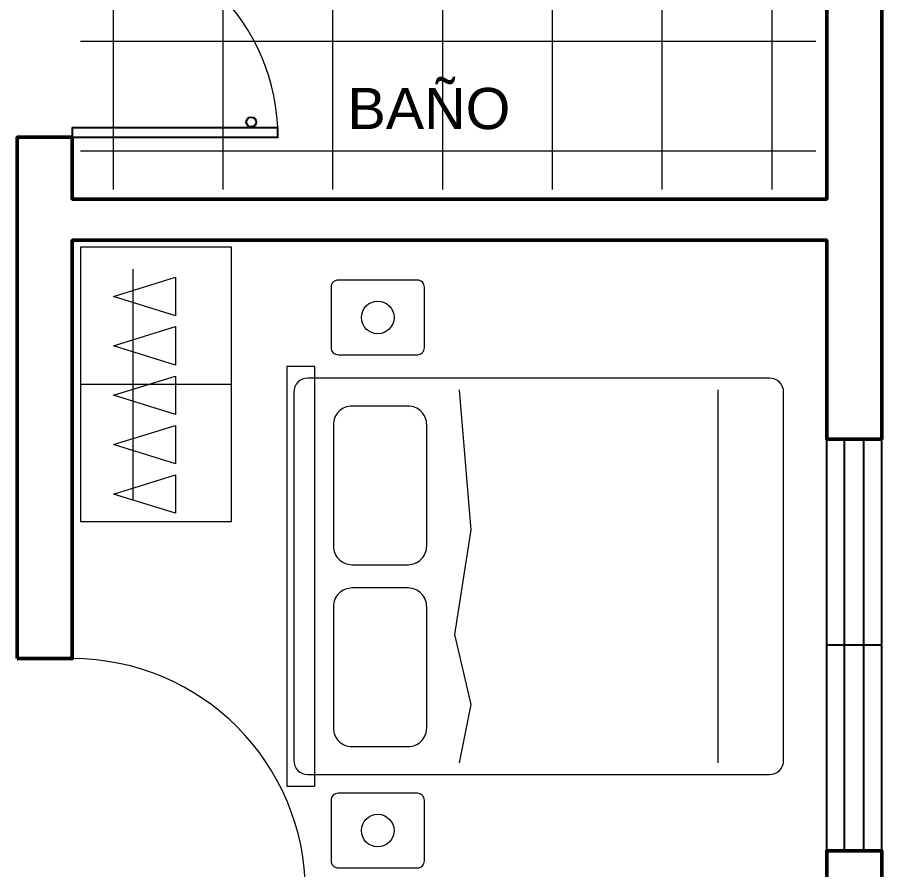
# Model space of a CAD drawing. Header units: metres. Extents: x -1.4 to 26.1, y -0.8 to 23.2.
# Drawn here: x 6.85 to 10, y 12.981 to 16.087 of the extents above; entities that cross this region are included whole.
import ezdxf
from ezdxf.enums import TextEntityAlignment as Align

# ---------------------------------------------------------------- set-up
doc = ezdxf.new("R2010")
doc.units = ezdxf.units.M
for name, color, linetype, lineweight in [('A_MUEBLE', 7, 'Continuous', 18), ('A_MURO_CORTE', 7, 'Continuous', 50), ('A_PUERTA', 7, 'Continuous', 25), ('A_TEXTO', 7, 'Continuous', 13), ('A_VENTANA', 7, 'Continuous', 25)]:
    doc.layers.add(name, color=color, linetype=linetype, lineweight=lineweight)
doc.layers.add('A_MUEBLE_DETALLE', color=8, linetype='Continuous', lineweight=9, true_color=0x555555)
doc.layers.add('A_PISO_TRAMA', color=9, linetype='Continuous', lineweight=9, true_color=0xb4b4b4)
doc.styles.add('ARQ', font='arial.ttf')

# ---------------------------------------------------------------- blocks, each defined once
blk = doc.blocks.new('M_CAMA_DOBLE_170x210')
at = {"layer": 'A_MUEBLE'}
blk.add_lwpolyline([(-0.9, 0.96), (0.9, 0.96), (0.9, 1.08), (-0.9, 1.08)], close=True, dxfattribs=at)
for points in [[(-0.79, -1.05), (0.79, -1.05, 0.414214), (0.85, -0.99), (0.85, 0.99, 0.414214), (0.79, 1.05), (-0.79, 1.05, 0.414214), (-0.85, 0.99), (-0.85, -0.99, 0.414214)], [(-1.22, 0.49), (-0.96, 0.49, 0.414214), (-0.93, 0.52), (-0.93, 0.86, 0.414214), (-0.96, 0.89), (-1.22, 0.89, 0.414214), (-1.25, 0.86), (-1.25, 0.52, 0.414214)], [(0.98, 0.49), (1.24, 0.49, 0.414214), (1.27, 0.52), (1.27, 0.86, 0.414214), (1.24, 0.89), (0.98, 0.89, 0.414214), (0.95, 0.86), (0.95, 0.52, 0.414214)]]:
    blk.add_lwpolyline(points, format="xyb", close=True, dxfattribs=at)
at = {"layer": 'A_MUEBLE_DETALLE'}
blk.add_line((-0.8, -0.77), (0.8, -0.77), dxfattribs=at)
for points in [[(-0.65, 0.48), (-0.13, 0.48, 0.414214), (-0.05, 0.56), (-0.05, 0.8, 0.414214), (-0.13, 0.88), (-0.65, 0.88, 0.414214), (-0.73, 0.8), (-0.73, 0.56, 0.414214)], [(0.13, 0.48), (0.65, 0.48, 0.414214), (0.73, 0.56), (0.73, 0.8, 0.414214), (0.65, 0.88), (0.13, 0.88, 0.414214), (0.05, 0.8), (0.05, 0.56, 0.414214)]]:
    blk.add_lwpolyline(points, format="xyb", close=True, dxfattribs=at)
blk.add_lwpolyline([(-0.8, 0.34), (-0.55, 0.29), (-0.25, 0.36), (0.2, 0.29), (0.8, 0.34)], dxfattribs=at)
for centre in [(-1.09, 0.69), (1.11, 0.69)]:
    blk.add_circle(centre, 0.07, dxfattribs=at)

msp = doc.modelspace()

# ---------------------------------------------------------------- hatches: boundary and pattern name
at = {"layer": 'A_PISO_TRAMA'}
h = msp.add_hatch(dxfattribs=at)
h.set_pattern_fill('ARQ_BALDOSA', style=0)
h.set_pattern_definition([(0, (0, 0), (0, 0.4), []), (90, (0, 0), (0.4, 0), [])])
h.paths.add_polyline_path([(9.76, 15.46), (7.08, 15.46), (7.08, 17.12), (7.3583, 17.12), (7.34802, 17.11307), (7.34771, 17.11284), (7.34742, 17.11258), (7.34716, 17.11229), (7.34693, 17.11198), (7.33943, 17.10086), (7.33923, 17.10052), (7.33906, 17.10017), (7.33893, 17.0998), (7.33883, 17.09942), (7.33608, 17.08579), (7.33602, 17.0854), (7.336, 17.085), (7.336, 16.955), (7.33602, 16.9546), (7.33608, 16.95421), (7.33883, 16.94058), (7.33893, 16.9402), (7.33906, 16.93983), (7.33923, 16.93948), (7.33943, 16.93914), (7.34693, 16.92802), (7.34716, 16.92771), (7.34742, 16.92742), (7.34771, 16.92716), (7.34802, 16.92693), (7.35914, 16.91943), (7.35948, 16.91923), (7.35983, 16.91906), (7.3602, 16.91893), (7.36058, 16.91883), (7.37421, 16.91608), (7.3746, 16.91602), (7.375, 16.916), (7.44879, 16.916), (7.44115, 16.91368), (7.44078, 16.91355), (7.44042, 16.91338), (7.41748, 16.90113), (7.41714, 16.90093), (7.41682, 16.90069), (7.39652, 16.88404), (7.39622, 16.88378), (7.39596, 16.88348), (7.37931, 16.86318), (7.37907, 16.86286), (7.37887, 16.86252), (7.36662, 16.83958), (7.36645, 16.83922), (7.36632, 16.83885), (7.35876, 16.81396), (7.35866, 16.81358), (7.35861, 16.81319), (7.35602, 16.78706), (7.356, 16.78667), (7.356, 16.53333), (7.35602, 16.53293), (7.35873, 16.50606), (7.35879, 16.50566), (7.35889, 16.50528), (7.36666, 16.48025), (7.36679, 16.47988), (7.36696, 16.47953), (7.37926, 16.45688), (7.37946, 16.45655), (7.37969, 16.45624), (7.39597, 16.43651), (7.39622, 16.43622), (7.39651, 16.43597), (7.41624, 16.41969), (7.41655, 16.41946), (7.41688, 16.41926), (7.43953, 16.40696), (7.43988, 16.40679), (7.44025, 16.40666), (7.46528, 16.39889), (7.46566, 16.39879), (7.46606, 16.39873), (7.49293, 16.39602), (7.49333, 16.396), (7.62667, 16.396), (7.62706, 16.39602), (7.65319, 16.39861), (7.65358, 16.39866), (7.65396, 16.39876), (7.67885, 16.40632), (7.67922, 16.40645), (7.67958, 16.40662), (7.70252, 16.41887), (7.70286, 16.41907), (7.70318, 16.41931), (7.72348, 16.43596), (7.72378, 16.43622), (7.72404, 16.43652), (7.74069, 16.45682), (7.74093, 16.45714), (7.74113, 16.45748), (7.75338, 16.48042), (7.75355, 16.48078), (7.75368, 16.48115), (7.76124, 16.50604), (7.76134, 16.50642), (7.76139, 16.50681), (7.76398, 16.53294), (7.764, 16.53333), (7.764, 16.78667), (7.76398, 16.78707), (7.76127, 16.81394), (7.76121, 16.81434), (7.76111, 16.81472), (7.75334, 16.83975), (7.75321, 16.84012), (7.75304, 16.84047), (7.74074, 16.86312), (7.74054, 16.86345), (7.74031, 16.86376), (7.72403, 16.88349), (7.72378, 16.88378), (7.72349, 16.88403), (7.70376, 16.90031), (7.70345, 16.90054), (7.70312, 16.90074), (7.68047, 16.91304), (7.68012, 16.91321), (7.67975, 16.91334), (7.67119, 16.916), (7.745, 16.916), (7.7454, 16.91602), (7.74579, 16.91608), (7.75942, 16.91883), (7.7598, 16.91893), (7.76017, 16.91906), (7.76052, 16.91923), (7.76086, 16.91943), (7.77198, 16.92693), (7.77229, 16.92716), (7.77258, 16.92742), (7.77284, 16.92771), (7.77307, 16.92802), (7.78057, 16.93914), (7.78077, 16.93948), (7.78094, 16.93983), (7.78107, 16.9402), (7.78117, 16.94058), (7.78392, 16.95421), (7.78398, 16.9546), (7.784, 16.955), (7.784, 17.085), (7.78398, 17.0854), (7.78392, 17.08579), (7.78117, 17.09942), (7.78107, 17.0998), (7.78094, 17.10017), (7.78077, 17.10052), (7.78057, 17.10086), (7.77307, 17.11198), (7.77284, 17.11229), (7.77258, 17.11258), (7.77229, 17.11284), (7.77198, 17.11307), (7.7617, 17.12), (9.76, 17.12)])
h.paths.add_polyline_path([(9.67039, 16.12602), (9.67078, 16.12608), (9.67116, 16.12617), (9.67153, 16.1263), (9.67189, 16.12647), (9.67222, 16.12667), (9.67254, 16.12691), (9.67283, 16.12717), (9.67309, 16.12746), (9.67333, 16.12778), (9.67353, 16.12811), (9.6737, 16.12847), (9.67383, 16.12884), (9.67392, 16.12922), (9.67398, 16.12961), (9.674, 16.13), (9.674, 17.03), (9.67398, 17.03039), (9.67392, 17.03078), (9.67383, 17.03116), (9.6737, 17.03153), (9.67353, 17.03189), (9.67333, 17.03222), (9.67309, 17.03254), (9.67283, 17.03283), (9.67254, 17.03309), (9.67222, 17.03333), (9.67189, 17.03353), (9.67153, 17.0337), (9.67116, 17.03383), (9.67078, 17.03392), (9.67039, 17.03398), (9.67, 17.034), (8.77, 17.034), (8.76961, 17.03398), (8.76922, 17.03392), (8.76884, 17.03383), (8.76847, 17.0337), (8.76811, 17.03353), (8.76778, 17.03333), (8.76746, 17.03309), (8.76717, 17.03283), (8.76691, 17.03254), (8.76667, 17.03222), (8.76647, 17.03189), (8.7663, 17.03153), (8.76617, 17.03116), (8.76608, 17.03078), (8.76602, 17.03039), (8.766, 17.03), (8.766, 16.13), (8.76602, 16.12961), (8.76608, 16.12922), (8.76617, 16.12884), (8.7663, 16.12847), (8.76647, 16.12811), (8.76667, 16.12778), (8.76691, 16.12746), (8.76717, 16.12717), (8.76746, 16.12691), (8.76778, 16.12667), (8.76811, 16.12647), (8.76847, 16.1263), (8.76884, 16.12617), (8.76922, 16.12608), (8.76961, 16.12602), (8.77, 16.126), (9.67, 16.126)], flags=0)
h.paths.add_polyline_path([(8.0271, 16.95087), (8.02704, 16.95048), (8.02602, 16.9404), (8.026, 16.94), (8.026, 16.58), (8.02602, 16.5796), (8.02704, 16.56952), (8.0271, 16.56913), (8.0272, 16.56874), (8.03011, 16.55935), (8.03024, 16.55899), (8.03041, 16.55863), (8.03061, 16.5583), (8.04133, 16.54241), (8.04156, 16.5421), (8.04182, 16.54182), (8.0421, 16.54156), (8.04241, 16.54133), (8.0583, 16.53061), (8.05863, 16.53041), (8.05899, 16.53024), (8.05935, 16.53011), (8.06874, 16.5272), (8.06913, 16.5271), (8.06952, 16.52704), (8.0796, 16.52602), (8.08, 16.526), (8.58, 16.526), (8.5804, 16.52602), (8.59048, 16.52704), (8.59087, 16.5271), (8.59126, 16.5272), (8.60065, 16.53011), (8.60101, 16.53024), (8.60137, 16.53041), (8.6017, 16.53061), (8.61759, 16.54133), (8.6179, 16.54156), (8.61818, 16.54182), (8.61844, 16.5421), (8.61867, 16.54241), (8.62939, 16.5583), (8.62959, 16.55863), (8.62976, 16.55899), (8.62989, 16.55935), (8.6328, 16.56874), (8.6329, 16.56913), (8.63296, 16.56952), (8.63398, 16.5796), (8.634, 16.58), (8.634, 16.94), (8.63398, 16.9404), (8.63296, 16.95048), (8.6329, 16.95087), (8.6328, 16.95126), (8.62989, 16.96065), (8.62976, 16.96101), (8.62959, 16.96137), (8.62939, 16.9617), (8.61867, 16.97759), (8.61844, 16.9779), (8.61818, 16.97818), (8.6179, 16.97844), (8.61759, 16.97867), (8.6017, 16.98939), (8.60137, 16.98959), (8.60101, 16.98976), (8.60065, 16.98989), (8.59126, 16.9928), (8.59087, 16.9929), (8.59048, 16.99296), (8.5804, 16.99398), (8.58, 16.994), (8.08, 16.994), (8.0796, 16.99398), (8.06952, 16.99296), (8.06913, 16.9929), (8.06874, 16.9928), (8.05935, 16.98989), (8.05899, 16.98976), (8.05863, 16.98959), (8.0583, 16.98939), (8.04241, 16.97867), (8.0421, 16.97844), (8.04182, 16.97818), (8.04156, 16.9779), (8.04133, 16.97759), (8.03061, 16.9617), (8.03041, 16.96137), (8.03024, 16.96101), (8.03011, 16.96065), (8.0272, 16.95126)], flags=0)

# ---------------------------------------------------------------- linework, layer by layer
at = {"layer": 'A_MUEBLE'}
msp.add_lwpolyline([(7.08, 14.25), (7.63, 14.25), (7.63, 15.25), (7.08, 15.25)], close=True, dxfattribs=at)
at = {"layer": 'A_MUEBLE_DETALLE'}
for p, q in [((7.2725, 14.33), (7.2725, 15.17)), ((7.08, 14.75), (7.63, 14.75))]:
    msp.add_line(p, q, dxfattribs=at)
for points in [[(7.2, 15.07), (7.4265, 15.14), (7.4265, 15), (7.2, 15.07)], [(7.2, 14.89), (7.4265, 14.96), (7.4265, 14.82), (7.2, 14.89)], [(7.2, 14.71), (7.4265, 14.78), (7.4265, 14.64), (7.2, 14.71)], [(7.2, 14.53), (7.4265, 14.6), (7.4265, 14.46), (7.2, 14.53)], [(7.2, 14.35), (7.4265, 14.42), (7.4265, 14.28), (7.2, 14.35)]]:
    msp.add_lwpolyline(points, dxfattribs=at)
for centre, radius in [((7.05, 15.65), 0.75), ((7.05, 12.9), 0.85)]:
    msp.add_arc(centre, radius, 0, 90, dxfattribs=at)
at = {"layer": 'A_MURO_CORTE'}
for points in [[(6.85, 13.75), (7.05, 13.75), (7.05, 15.275), (9.8, 15.275), (9.8, 14.55), (10, 14.55), (10, 17.8), (9.8, 17.8), (9.8, 17.325), (6.85, 17.325), (6.85, 16.4), (7.05, 16.4), (7.05, 17.175), (9.8, 17.175), (9.8, 15.425), (7.05, 15.425), (7.05, 15.65), (6.85, 15.65)], [(8.15, 10.25), (8.175, 10.25), (8.175, 9.6), (8.325, 9.6), (8.325, 10.25), (9.8, 10.25), (9.8, 9.85), (10, 9.85), (10, 13.05), (9.8, 13.05), (9.8, 12.6), (9.25, 12.6), (9.25, 12.4), (9.8, 12.4), (9.8, 10.45), (8.15, 10.45)]]:
    msp.add_lwpolyline(points, close=True, dxfattribs=at)
at = {"layer": 'A_PUERTA'}
msp.add_lwpolyline([(7.05, 15.65), (7.8, 15.65), (7.8, 15.685), (7.05, 15.685)], close=True, dxfattribs=at)
msp.add_circle((7.7025, 15.706), 0.018, dxfattribs=at)
at = {"layer": 'A_VENTANA'}
for p, q in [((9.8, 13.05), (9.8, 14.55)), ((9.8, 14.55), (10, 14.55)), ((9.865, 13.05), (9.865, 14.55)), ((9.935, 13.05), (9.935, 14.55)), ((10, 13.05), (10, 14.55)), ((9.8, 13.8), (10, 13.8)), ((9.8, 13.05), (10, 13.05))]:
    msp.add_line(p, q, dxfattribs=at)

# ---------------------------------------------------------------- block references
at = {"layer": 'A_MUEBLE', "xscale": 0.85, "yscale": 0.85, "rotation": 90}
msp.add_blockref('M_CAMA_DOBLE_170x210', (8.75, 14.05), dxfattribs=at)

# ---------------------------------------------------------------- texts
at = {"layer": 'A_TEXTO', "style": 'ARQ'}
msp.add_text('BAÑO', height=0.15, dxfattribs=at).set_placement((8.35, 15.68), align=Align.CENTER)

doc.saveas('drawing.dxf')
